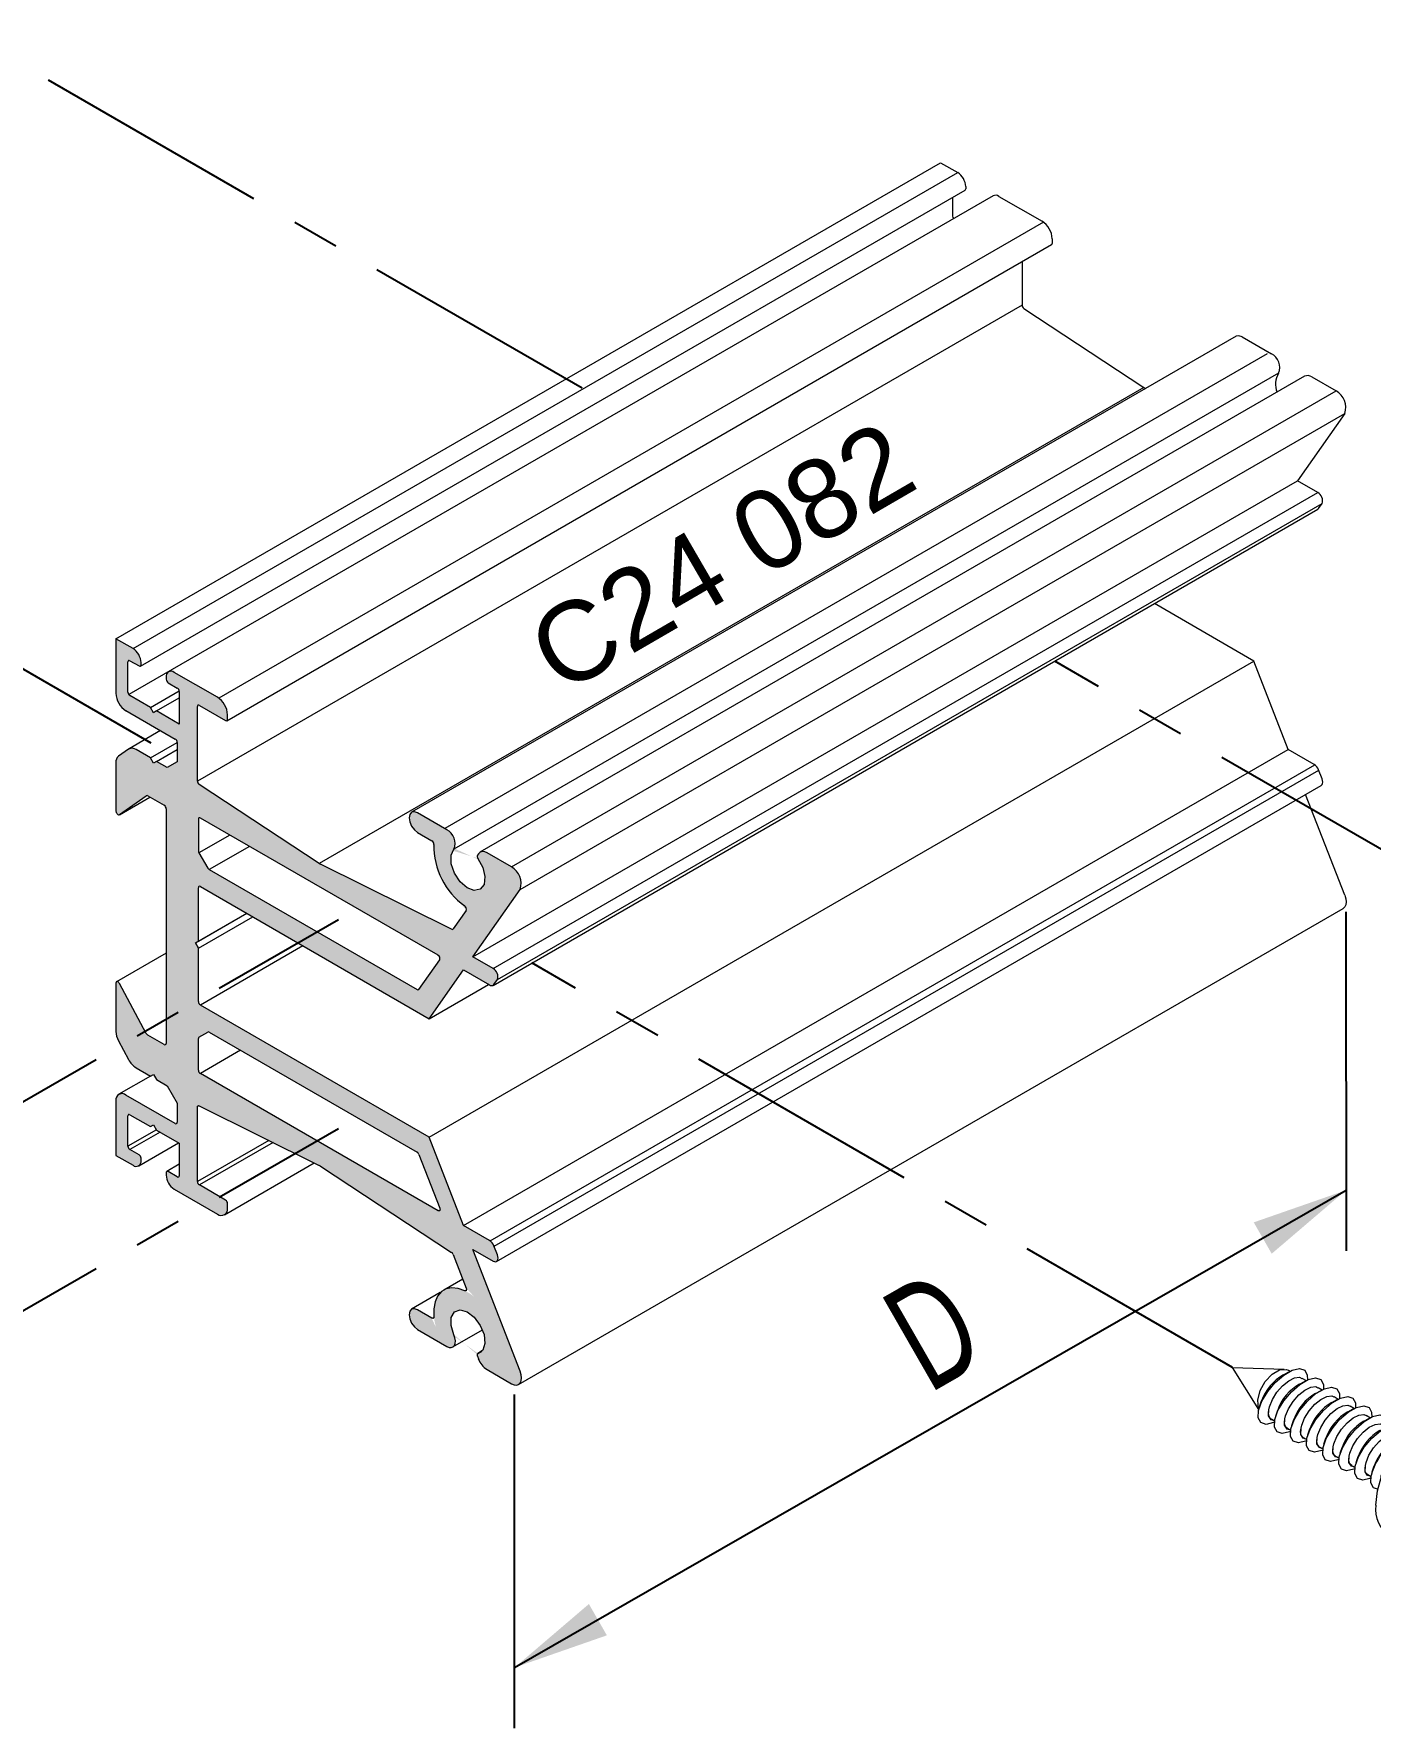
# Model space of a CAD drawing. Header units: millimetres. Extents: x 226 to 1066, y 456 to 1447.
# Drawn here: x 949.7 to 992, y 600.7 to 654.3 of the extents above; entities that cross this region are included whole.
import ezdxf

# ---------------------------------------------------------------- set-up
doc = ezdxf.new("R2010")
doc.units = ezdxf.units.MM
doc.linetypes.add('CENTER', pattern=[2, 1.25, -0.25, 0.25, -0.25])
doc.layers.add('nokta', color=140, linetype='Continuous')
doc.layers.add('SLD-0', color=179, linetype='Continuous')
doc.styles.add('SLDTEXTSTYLE0', font='TXT', dxfattribs={"width": 0.663, "bigfont": 'bigfont'})
doc.styles.get("Standard").update_dxf_attribs({"font": 'arial.ttf'})

# ---------------------------------------------------------------- blocks, each defined once
blk = doc.blocks.new('M.T.TİP-6F')
h = blk.add_hatch(color=253)
edge = h.paths.add_edge_path(flags=0)
edge.add_ellipse((1278.794, 618.249), major_axis=(0.045, -0.0779), ratio=0.577382, start_angle=-44.9953, end_angle=45.0047, ccw=False)
edge.add_line((1278.794, 618.176), (1278.507, 618.341))
edge.add_ellipse((1278.507, 618.268), major_axis=(-0.045, 0.0779), ratio=0.577382, start_angle=315.0047, end_angle=405.0047)
edge.add_line((1278.444, 618.304), (1278.444, 618.231))
edge.add_ellipse((1278.698, 618.084), major_axis=(-0.18, 0.312), ratio=0.577382, start_angle=45.0047, end_angle=135.0047)
edge.add_line((1278.698, 617.79), (1280.067, 617))
edge.add_ellipse((1280.067, 617.368), major_axis=(-0.225, 0.39), ratio=0.577382, start_angle=135.0047, end_angle=225.0047)
edge.add_line((1280.385, 617.184), (1280.385, 617.331))
edge.add_ellipse((1280.321, 617.368), major_axis=(-0.045, 0.0779), ratio=0.577382, start_angle=225.0047, end_angle=315.0047)
edge.add_line((1280.321, 617.441), (1279.494, 617.919))
edge.add_ellipse((1279.494, 617.992), major_axis=(0.045, -0.0779), ratio=0.577382, start_angle=225.0047, end_angle=315.0047, ccw=False)
edge.add_line((1279.43, 618.029), (1279.43, 620.385))
edge.add_ellipse((1279.494, 620.348), major_axis=(0.045, -0.0779), ratio=0.577382, start_angle=139.0047, end_angle=225.0047, ccw=False)
edge.add_line((1279.489, 620.424), (1283.286, 618.539))
edge.add_ellipse((1283.308, 618.159), major_axis=(0.225, -0.39), ratio=0.577382, start_angle=131.0047, end_angle=139.0047, ccw=False)
edge.add_line((1283.33, 618.513), (1287.473, 615.787))
edge.add_ellipse((1287.469, 615.716), major_axis=(0.045, -0.0779), ratio=0.577382, start_angle=75.0047, end_angle=131.0047, ccw=False)
edge.add_line((1287.524, 615.721), (1287.938, 614.655))
edge.add_ellipse((1287.882, 614.65), major_axis=(0.045, -0.0779), ratio=0.577382, start_angle=-39.6197, end_angle=75.0047, ccw=False)
edge.add_ellipse((1287.99, 613.271), major_axis=(-0.765, 1.325), ratio=0.577382, start_angle=320.3803, end_angle=411.384)
edge.add_ellipse((1286.851, 613.782), major_axis=(0.045, -0.0779), ratio=0.577382, start_angle=-44.9953, end_angle=51.384, ccw=False)
edge.add_line((1286.851, 613.708), (1286.399, 613.969))
edge.add_ellipse((1286.399, 613.657), major_axis=(-0.191, 0.331), ratio=0.577382, start_angle=315.0047, end_angle=495.0047)
edge.add_line((1286.399, 613.345), (1287.322, 612.812))
edge.add_ellipse((1287.322, 613.124), major_axis=(-0.191, 0.331), ratio=0.577382, start_angle=135.0047, end_angle=259.6592)
edge.add_ellipse((1287.99, 613.271), major_axis=(0.382, -0.663), ratio=0.577382, start_angle=-8.953, end_angle=259.6592, ccw=False)
edge.add_ellipse((1288.345, 612.501), major_axis=(-0.045, 0.0779), ratio=0.577382, start_angle=351.047, end_angle=435.0047)
edge.add_line((1288.29, 612.497), (1288.32, 612.419))
edge.add_ellipse((1288.596, 612.444), major_axis=(-0.225, 0.39), ratio=0.577382, start_angle=75.0047, end_angle=135.0047)
edge.add_line((1288.596, 612.076), (1289.368, 611.631))
edge.add_ellipse((1289.368, 611.998), major_axis=(-0.225, 0.39), ratio=0.577382, start_angle=135.0047, end_angle=255.0047)
edge.add_line((1289.643, 612.023), (1288.146, 615.882))
edge.add_line((1288.146, 615.882), (1288.785, 615.513))
edge.add_ellipse((1288.785, 615.697), major_axis=(-0.112, 0.195), ratio=0.577382, start_angle=135.0047, end_angle=255.0047)
edge.add_line((1288.923, 615.709), (1288.813, 615.993))
edge.add_ellipse((1288.675, 615.981), major_axis=(-0.112, 0.195), ratio=0.577382, start_angle=255.0047, end_angle=315.0047)
edge.add_line((1288.675, 616.164), (1287.852, 616.64))
edge.add_line((1287.852, 616.64), (1286.768, 619.433))
edge.add_line((1286.768, 619.433), (1279.526, 623.614))
edge.add_ellipse((1279.526, 623.688), major_axis=(0.045, -0.0779), ratio=0.577382, start_angle=225.0047, end_angle=315.0047, ccw=False)
edge.add_line((1279.462, 623.724), (1279.462, 625.415))
edge.add_line((1279.462, 625.415), (1279.367, 625.58))
edge.add_line((1279.367, 625.58), (1279.462, 625.635))
edge.add_line((1279.462, 625.635), (1279.462, 627.325))
edge.add_ellipse((1279.526, 627.289), major_axis=(0.045, -0.0779), ratio=0.577382, start_angle=135.0047, end_angle=225.0047, ccw=False)
edge.add_line((1279.526, 627.362), (1286.768, 623.181))
edge.add_line((1286.768, 623.181), (1287.852, 624.723))
edge.add_line((1287.852, 624.723), (1288.675, 624.248))
edge.add_ellipse((1288.675, 624.432), major_axis=(-0.112, 0.195), ratio=0.577382, start_angle=135.0047, end_angle=195.0047)
edge.add_line((1288.813, 624.26), (1288.923, 624.417))
edge.add_ellipse((1288.785, 624.589), major_axis=(-0.112, 0.195), ratio=0.577382, start_angle=195.0047, end_angle=315.0047)
edge.add_line((1288.785, 624.772), (1288.146, 625.141))
edge.add_line((1288.146, 625.141), (1289.643, 627.272))
edge.add_ellipse((1289.368, 627.615), major_axis=(-0.225, 0.39), ratio=0.577382, start_angle=195.0047, end_angle=315.0047)
edge.add_line((1289.368, 627.982), (1288.596, 628.427))
edge.add_ellipse((1288.596, 628.06), major_axis=(-0.225, 0.39), ratio=0.577382, start_angle=315.0047, end_angle=375.0047)
edge.add_line((1288.32, 628.403), (1288.29, 628.36))
edge.add_ellipse((1288.345, 628.291), major_axis=(-0.045, 0.0779), ratio=0.577382, start_angle=15.0047, end_angle=98.9623)
edge.add_ellipse((1287.99, 627.932), major_axis=(0.382, -0.663), ratio=0.577382, start_angle=-169.6499, end_angle=98.9623, ccw=False)
edge.add_ellipse((1287.322, 628.85), major_axis=(-0.191, 0.331), ratio=0.577382, start_angle=190.3501, end_angle=315.0047)
edge.add_line((1287.322, 629.163), (1286.399, 629.696))
edge.add_ellipse((1286.399, 629.384), major_axis=(-0.191, 0.331), ratio=0.577382, start_angle=315.0047, end_angle=495.0047)
edge.add_line((1286.399, 629.071), (1286.851, 628.81))
edge.add_ellipse((1286.851, 628.737), major_axis=(0.045, -0.0779), ratio=0.577382, start_angle=38.6253, end_angle=135.0047, ccw=False)
edge.add_ellipse((1287.99, 627.932), major_axis=(-0.765, 1.325), ratio=0.577382, start_angle=38.6253, end_angle=129.629)
edge.add_ellipse((1287.882, 626.677), major_axis=(0.045, -0.0779), ratio=0.577382, start_angle=15.0047, end_angle=129.629, ccw=False)
edge.add_line((1287.938, 626.609), (1287.524, 626.02))
edge.add_ellipse((1287.469, 626.089), major_axis=(0.045, -0.0779), ratio=0.577382, start_angle=-40.9953, end_angle=15.0047, ccw=False)
edge.add_line((1287.473, 626.013), (1283.33, 628.07))
edge.add_ellipse((1283.308, 628.45), major_axis=(0.225, -0.39), ratio=0.577382, start_angle=311.0047, end_angle=319.0047, ccw=False)
edge.add_line((1283.286, 628.096), (1279.489, 630.594))
edge.add_ellipse((1279.494, 630.665), major_axis=(0.045, -0.0779), ratio=0.577382, start_angle=225.0047, end_angle=311.0047, ccw=False)
edge.add_line((1279.43, 630.702), (1279.43, 633.057))
edge.add_ellipse((1279.494, 633.021), major_axis=(0.045, -0.0779), ratio=0.577382, start_angle=135.0047, end_angle=225.0047, ccw=False)
edge.add_line((1279.494, 633.094), (1280.321, 632.617))
edge.add_ellipse((1280.321, 632.69), major_axis=(-0.045, 0.0779), ratio=0.577382, start_angle=135.0047, end_angle=225.0047)
edge.add_line((1280.385, 632.653), (1280.385, 632.8))
edge.add_ellipse((1280.067, 632.984), major_axis=(-0.225, 0.39), ratio=0.577382, start_angle=225.0047, end_angle=315.0047)
edge.add_line((1280.067, 633.351), (1278.698, 634.141))
edge.add_ellipse((1278.698, 633.847), major_axis=(-0.18, 0.312), ratio=0.577382, start_angle=315.0047, end_angle=405.0047)
edge.add_line((1278.444, 633.994), (1278.444, 633.921))
edge.add_ellipse((1278.507, 633.884), major_axis=(-0.045, 0.0779), ratio=0.577382, start_angle=45.0047, end_angle=135.0047)
edge.add_line((1278.507, 633.811), (1278.794, 633.645))
edge.add_ellipse((1278.794, 633.572), major_axis=(0.045, -0.0779), ratio=0.577382, start_angle=45.0047, end_angle=135.0047, ccw=False)
edge.add_line((1278.857, 633.535), (1278.857, 632.506))
edge.add_line((1278.857, 632.506), (1278.141, 632.919))
edge.add_line((1278.141, 632.919), (1278.046, 632.864))
edge.add_line((1278.046, 632.864), (1277.951, 633.03))
edge.add_line((1277.951, 633.03), (1277.298, 633.406))
edge.add_ellipse((1277.298, 633.48), major_axis=(0.045, -0.0779), ratio=0.577382, start_angle=225.0047, end_angle=315.0047, ccw=False)
edge.add_line((1277.235, 633.516), (1277.235, 634.472))
edge.add_ellipse((1277.298, 634.435), major_axis=(0.045, -0.0779), ratio=0.577382, start_angle=135.0047, end_angle=225.0047, ccw=False)
edge.add_line((1277.298, 634.509), (1277.585, 634.343))
edge.add_ellipse((1277.585, 634.417), major_axis=(-0.045, 0.0779), ratio=0.577382, start_angle=135.0047, end_angle=225.0047)
edge.add_line((1277.648, 634.38), (1277.648, 634.453))
edge.add_ellipse((1277.394, 634.6), major_axis=(-0.18, 0.312), ratio=0.577382, start_angle=225.0047, end_angle=315.0047)
edge.add_line((1277.394, 634.894), (1276.853, 635.207))
edge.add_line((1276.853, 635.207), (1276.853, 633.48))
edge.add_ellipse((1277.171, 633.296), major_axis=(-0.225, 0.39), ratio=0.577382, start_angle=45.0047, end_angle=135.0047)
edge.add_line((1277.171, 632.929), (1278.73, 632.028))
edge.add_ellipse((1278.73, 631.955), major_axis=(0.045, -0.0779), ratio=0.577382, start_angle=45.0047, end_angle=135.0047, ccw=False)
edge.add_line((1278.794, 631.918), (1278.794, 631.312))
edge.add_line((1278.794, 631.312), (1278.476, 631.128))
edge.add_line((1278.476, 631.128), (1278.141, 631.321))
edge.add_line((1278.141, 631.321), (1278.046, 631.266))
edge.add_line((1278.046, 631.266), (1277.951, 631.431))
edge.add_line((1277.951, 631.431), (1277.492, 631.696))
edge.add_ellipse((1277.492, 631.329), major_axis=(-0.225, 0.39), ratio=0.577382, start_angle=315.0047, end_angle=363.0047)
edge.add_line((1277.255, 631.711), (1276.935, 631.485))
edge.add_ellipse((1277.171, 631.102), major_axis=(-0.225, 0.39), ratio=0.577382, start_angle=3.0047, end_angle=45.0047)
edge.add_line((1276.853, 631.286), (1276.853, 629.752))
edge.add_ellipse((1276.916, 629.715), major_axis=(-0.045, 0.0779), ratio=0.577382, start_angle=45.0047, end_angle=183.0047)
edge.add_line((1276.964, 629.638), (1277.813, 630.237))
edge.add_ellipse((1277.86, 630.161), major_axis=(0.045, -0.0779), ratio=0.577382, start_angle=135.0047, end_angle=183.0047, ccw=False)
edge.add_line((1277.86, 630.234), (1278.38, 629.934))
edge.add_ellipse((1278.38, 629.861), major_axis=(0.045, -0.0779), ratio=0.577382, start_angle=45.0047, end_angle=135.0047, ccw=False)
edge.add_line((1278.444, 629.824), (1278.444, 622.401))
edge.add_ellipse((1278.38, 622.438), major_axis=(0.045, -0.0779), ratio=0.577382, start_angle=-44.9953, end_angle=45.0047, ccw=False)
edge.add_line((1278.38, 622.365), (1277.86, 622.665))
edge.add_ellipse((1277.86, 622.738), major_axis=(0.045, -0.0779), ratio=0.577382, start_angle=267.0047, end_angle=315.0047, ccw=False)
edge.add_line((1277.813, 622.716), (1276.964, 624.296))
edge.add_ellipse((1276.916, 624.274), major_axis=(-0.045, 0.0779), ratio=0.577382, start_angle=267.0047, end_angle=405.0047)
edge.add_line((1276.853, 624.311), (1276.853, 622.776))
edge.add_ellipse((1277.171, 622.592), major_axis=(-0.225, 0.39), ratio=0.577382, start_angle=45.0047, end_angle=87.0047)
edge.add_line((1276.935, 622.483), (1277.255, 621.886))
edge.add_ellipse((1277.492, 621.996), major_axis=(-0.225, 0.39), ratio=0.577382, start_angle=87.0047, end_angle=135.0047)
edge.add_line((1277.492, 621.628), (1277.951, 621.363))
edge.add_line((1277.951, 621.363), (1278.046, 621.418))
edge.add_line((1278.046, 621.418), (1278.141, 621.253))
edge.add_line((1278.141, 621.253), (1278.476, 621.06))
edge.add_line((1278.476, 621.06), (1278.794, 620.509))
edge.add_line((1278.794, 620.509), (1278.794, 619.903))
edge.add_ellipse((1278.73, 619.94), major_axis=(0.045, -0.0779), ratio=0.577382, start_angle=-44.9953, end_angle=45.0047, ccw=False)
edge.add_line((1278.73, 619.866), (1277.171, 620.766))
edge.add_ellipse((1277.171, 620.399), major_axis=(-0.225, 0.39), ratio=0.577382, start_angle=315.0047, end_angle=405.0047)
edge.add_line((1276.853, 620.582), (1276.853, 618.855))
edge.add_line((1276.853, 618.855), (1277.394, 618.543))
edge.add_ellipse((1277.394, 618.837), major_axis=(-0.18, 0.312), ratio=0.577382, start_angle=135.0047, end_angle=225.0047)
edge.add_line((1277.648, 618.69), (1277.648, 618.764))
edge.add_ellipse((1277.585, 618.8), major_axis=(-0.045, 0.0779), ratio=0.577382, start_angle=225.0047, end_angle=315.0047)
edge.add_line((1277.585, 618.874), (1277.298, 619.039))
edge.add_ellipse((1277.298, 619.113), major_axis=(0.045, -0.0779), ratio=0.577382, start_angle=225.0047, end_angle=315.0047, ccw=False)
edge.add_line((1277.235, 619.149), (1277.235, 620.105))
edge.add_ellipse((1277.298, 620.068), major_axis=(0.045, -0.0779), ratio=0.577382, start_angle=135.0047, end_angle=225.0047, ccw=False)
edge.add_line((1277.298, 620.142), (1277.951, 619.765))
edge.add_line((1277.951, 619.765), (1278.046, 619.82))
edge.add_line((1278.046, 619.82), (1278.141, 619.655))
edge.add_line((1278.141, 619.655), (1278.857, 619.241))
edge.add_line((1278.857, 619.241), (1278.857, 618.213))
edge = h.paths.add_edge_path(flags=0)
edge.add_ellipse((1279.807, 622.68), major_axis=(0.045, -0.0779), ratio=0.577382, start_angle=135.0047, end_angle=180.0047, ccw=False)
edge.add_line((1279.807, 622.754), (1286.382, 618.958))
edge.add_ellipse((1286.382, 618.884), major_axis=(0.045, -0.0779), ratio=0.577382, start_angle=75.0047, end_angle=135.0047, ccw=False)
edge.add_line((1286.437, 618.889), (1287.099, 617.185))
edge.add_ellipse((1287.044, 617.18), major_axis=(0.045, -0.0779), ratio=0.577382, start_angle=-44.9953, end_angle=75.0047, ccw=False)
edge.add_line((1287.044, 617.106), (1279.526, 621.446))
edge.add_ellipse((1279.526, 621.52), major_axis=(0.045, -0.0779), ratio=0.577382, start_angle=225.0047, end_angle=315.0047, ccw=False)
edge.add_line((1279.462, 621.556), (1279.462, 622.555))
edge.add_ellipse((1279.526, 622.518), major_axis=(0.045, -0.0779), ratio=0.577382, start_angle=180.0047, end_angle=225.0047, ccw=False)
edge.add_line((1279.481, 622.596), (1279.762, 622.758))
edge = h.paths.add_edge_path(flags=0)
edge.add_ellipse((1286.382, 624.175), major_axis=(0.045, -0.0779), ratio=0.577382, start_angle=-44.9953, end_angle=15.0047, ccw=False)
edge.add_line((1286.382, 624.102), (1279.807, 627.898))
edge.add_ellipse((1279.807, 627.971), major_axis=(0.045, -0.0779), ratio=0.577382, start_angle=270.0047, end_angle=315.0047, ccw=False)
edge.add_line((1279.762, 627.945), (1279.481, 628.432))
edge.add_ellipse((1279.526, 628.458), major_axis=(0.045, -0.0779), ratio=0.577382, start_angle=225.0047, end_angle=270.0047, ccw=False)
edge.add_line((1279.462, 628.495), (1279.462, 629.493))
edge.add_ellipse((1279.526, 629.456), major_axis=(0.045, -0.0779), ratio=0.577382, start_angle=135.0047, end_angle=225.0047, ccw=False)
edge.add_line((1279.526, 629.53), (1287.044, 625.19))
edge.add_ellipse((1287.044, 625.116), major_axis=(0.045, -0.0779), ratio=0.577382, start_angle=15.0047, end_angle=135.0047, ccw=False)
edge.add_line((1287.099, 625.048), (1286.437, 624.107))
at = {"color": 7, "linetype": 'Continuous', "lineweight": 15}
for p, q in [((1276.853, 635.207), (1302.945, 650.269)), ((1277.394, 634.894), (1303.486, 649.957)), ((1302.945, 650.269), (1303.486, 649.957)), ((1277.629, 634.34), (1303.722, 649.402)), ((1303.741, 649.516), (1303.741, 649.443)), ((1304.611, 649.222), (1277.265, 633.436)), ((1303.327, 649.173), (1303.327, 648.579)), ((1304.791, 649.204), (1306.159, 648.414)), ((1306.198, 648.387), (1280.105, 633.325)), ((1280.366, 632.612), (1306.458, 647.675)), ((1306.477, 647.863), (1306.477, 647.716)), ((1305.522, 647.134), (1305.522, 645.764)), ((1305.522, 645.764), (1279.43, 630.702)), ((1305.582, 645.657), (1309.378, 643.159)), ((1312.3, 644.778), (1286.207, 629.715)), ((1312.491, 644.759), (1313.414, 644.225)), ((1313.283, 644.225), (1287.256, 629.201)), ((1313.637, 643.607), (1287.545, 628.544)), ((1314.463, 643.512), (1288.371, 628.45)), ((1314.688, 643.49), (1315.46, 643.045)), ((1309.378, 643.159), (1283.286, 628.096)), ((1289.368, 627.982), (1315.46, 643.045)), ((1309.422, 643.133), (1309.438, 643.125)), ((1289.643, 627.272), (1315.735, 642.335)), ((1315.735, 642.335), (1314.238, 640.204)), ((1288.146, 625.141), (1314.238, 640.204)), ((1314.877, 639.835), (1314.238, 640.204)), ((1288.785, 624.772), (1314.877, 639.835)), ((1288.787, 624.237), (1314.88, 639.3)), ((1288.923, 624.417), (1315.015, 639.48)), ((1314.905, 639.323), (1315.015, 639.48)), ((1312.86, 634.496), (1309.709, 636.315)), ((1276.853, 635.207), (1276.853, 633.48)), ((1277.394, 634.894), (1276.853, 635.207)), ((1277.235, 633.516), (1277.235, 634.472)), ((1277.298, 634.509), (1277.585, 634.343)), ((1277.648, 634.38), (1277.648, 634.453)), ((1286.768, 619.433), (1312.86, 634.496)), ((1313.944, 631.702), (1312.86, 634.496)), ((1278.444, 633.994), (1278.444, 633.921)), ((1278.507, 633.811), (1278.794, 633.645)), ((1280.067, 633.351), (1278.698, 634.141)), ((1277.951, 633.03), (1277.298, 633.406)), ((1277.951, 633.03), (1278.856, 633.552)), ((1278.141, 632.919), (1278.857, 633.333)), ((1278.857, 633.535), (1278.857, 632.506)), ((1277.171, 632.929), (1278.73, 632.028)), ((1278.046, 632.864), (1277.951, 633.03)), ((1278.141, 632.919), (1278.046, 632.864)), ((1278.857, 632.506), (1278.141, 632.919)), ((1279.43, 630.702), (1279.43, 633.057)), ((1279.494, 633.094), (1280.321, 632.617)), ((1280.385, 632.653), (1280.385, 632.8)), ((1278.267, 632.296), (1277.267, 631.718)), ((1277.255, 631.711), (1276.935, 631.485)), ((1277.951, 631.431), (1277.492, 631.696)), ((1277.951, 631.431), (1278.794, 631.918)), ((1278.141, 631.321), (1278.794, 631.698)), ((1278.794, 631.918), (1278.794, 631.312)), ((1287.852, 616.64), (1313.944, 631.702)), ((1314.767, 631.227), (1313.944, 631.702)), ((1276.853, 631.286), (1276.853, 629.752)), ((1278.046, 631.266), (1277.951, 631.431)), ((1278.141, 631.321), (1278.046, 631.266)), ((1278.476, 631.128), (1278.141, 631.321)), ((1278.794, 631.312), (1278.476, 631.128)), ((1288.689, 616.155), (1314.782, 631.217)), ((1288.819, 615.978), (1314.911, 631.041)), ((1315.015, 630.772), (1314.905, 631.056)), ((1283.286, 628.096), (1279.489, 630.594)), ((1288.898, 615.502), (1314.99, 630.564)), ((1276.961, 629.637), (1277.928, 630.195)), ((1276.964, 629.638), (1277.813, 630.237)), ((1277.86, 630.234), (1278.38, 629.934)), ((1315.735, 627.086), (1314.496, 630.279)), ((1278.444, 629.824), (1278.444, 622.401)), ((1279.462, 629.493), (1279.462, 628.495)), ((1287.044, 625.19), (1279.526, 629.53)), ((1287.322, 629.163), (1286.399, 629.696)), ((1280.454, 628.994), (1279.481, 628.432)), ((1286.399, 629.071), (1286.851, 628.81)), ((1279.481, 628.432), (1279.762, 627.945)), ((1281.08, 628.633), (1279.807, 627.898)), ((1288.32, 628.403), (1288.29, 628.36)), ((1289.368, 627.982), (1288.596, 628.427)), ((1279.807, 627.898), (1286.382, 624.102)), ((1287.473, 626.013), (1283.33, 628.07)), ((1279.462, 625.635), (1279.462, 627.325)), ((1279.526, 627.362), (1286.768, 623.181)), ((1288.146, 625.141), (1289.643, 627.272)), ((1279.367, 625.58), (1280.99, 626.517)), ((1279.462, 625.635), (1280.99, 626.517)), ((1279.462, 625.415), (1281.181, 626.407)), ((1287.938, 626.609), (1287.524, 626.02)), ((1289.593, 611.609), (1315.685, 626.671)), ((1278.444, 625.259), (1276.871, 624.352)), ((1279.367, 625.58), (1279.462, 625.635)), ((1279.367, 625.58), (1279.462, 625.635)), ((1279.367, 625.58), (1279.462, 625.415)), ((1279.462, 625.415), (1279.367, 625.58)), ((1279.462, 623.724), (1279.462, 625.415)), ((1282.772, 625.488), (1279.526, 623.614)), ((1288.785, 624.772), (1288.146, 625.141)), ((1286.437, 624.107), (1287.099, 625.048)), ((1286.768, 623.181), (1287.852, 624.723)), ((1287.852, 624.723), (1288.675, 624.248)), ((1276.853, 624.311), (1276.853, 622.776)), ((1277.813, 622.716), (1276.964, 624.296)), ((1286.768, 623.181), (1288.646, 624.265)), ((1288.813, 624.26), (1288.923, 624.417)), ((1286.768, 619.433), (1279.526, 623.614)), ((1276.935, 622.483), (1277.255, 621.886)), ((1278.38, 622.365), (1277.86, 622.665)), ((1279.462, 621.556), (1279.462, 622.555)), ((1279.481, 622.596), (1279.762, 622.758)), ((1279.807, 622.754), (1286.382, 618.958)), ((1280.799, 622.181), (1279.526, 621.446)), ((1277.492, 621.628), (1277.951, 621.363)), ((1277.951, 621.363), (1278.046, 621.418)), ((1277.951, 621.363), (1278.046, 621.418)), ((1278.046, 621.418), (1278.141, 621.253)), ((1287.044, 617.106), (1279.526, 621.446)), ((1277.946, 621.366), (1276.946, 620.788)), ((1278.141, 621.253), (1278.476, 621.06)), ((1278.476, 621.06), (1278.794, 620.509)), ((1276.853, 620.582), (1276.853, 618.855)), ((1278.73, 619.866), (1277.171, 620.766)), ((1278.794, 620.509), (1278.794, 619.903)), ((1279.43, 618.029), (1279.43, 620.385)), ((1279.489, 620.424), (1283.286, 618.539)), ((1277.235, 619.149), (1277.235, 620.105)), ((1277.298, 620.142), (1277.951, 619.765)), ((1277.951, 619.765), (1278.046, 619.82)), ((1277.951, 619.765), (1278.046, 619.82)), ((1278.046, 619.82), (1278.141, 619.655)), ((1278.134, 619.668), (1277.235, 619.149)), ((1278.253, 619.59), (1277.298, 619.039)), ((1277.574, 618.525), (1278.836, 619.254)), ((1278.141, 619.655), (1278.857, 619.241)), ((1278.857, 619.241), (1278.857, 618.213)), ((1281.688, 619.332), (1279.43, 618.029)), ((1281.825, 619.264), (1279.494, 617.919)), ((1287.852, 616.64), (1286.768, 619.433)), ((1276.853, 618.855), (1277.394, 618.543)), ((1277.585, 618.874), (1277.298, 619.039)), ((1277.648, 618.69), (1277.648, 618.764)), ((1286.437, 618.889), (1287.099, 617.185)), ((1278.444, 618.304), (1278.444, 618.231)), ((1278.857, 618.574), (1278.462, 618.346)), ((1278.794, 618.176), (1278.507, 618.341)), ((1280.292, 616.978), (1283.13, 618.616)), ((1283.33, 618.513), (1287.473, 615.787)), ((1278.698, 617.79), (1280.067, 617)), ((1280.321, 617.441), (1279.494, 617.919)), ((1280.385, 617.184), (1280.385, 617.331)), ((1288.675, 616.164), (1287.852, 616.64)), ((1287.524, 615.721), (1287.938, 614.655)), ((1288.146, 615.882), (1288.785, 615.513)), ((1289.643, 612.023), (1288.146, 615.882)), ((1288.923, 615.709), (1288.813, 615.993)), ((1287.826, 614.943), (1287.225, 614.596)), ((1287.117, 614.513), (1286.207, 613.988)), ((1286.851, 613.708), (1286.399, 613.969)), ((1286.399, 613.345), (1287.322, 612.812)), ((1287.513, 612.793), (1288.45, 613.333)), ((1288.29, 612.497), (1288.32, 612.419)), ((1288.43, 612.654), (1288.3, 612.579)), ((1288.596, 612.076), (1289.368, 611.631))]:
    blk.add_line(p, q, dxfattribs=at)
at = {"color": 1}
for p, q in [((1315.764, 626.564), (1315.773, 615.835)), ((1289.467, 602.65), (1315.773, 617.753)), ((1289.467, 600.732), (1289.467, 611.294))]:
    blk.add_line(p, q, dxfattribs=at)
at = {"color": 7, "linetype": 'Continuous', "lineweight": 15, "flags": 128}
for points in [[(1312.491, 644.759), (1312.387, 644.795), (1312.3, 644.778)], [(1314.99, 630.564), (1314.99, 630.564), (1315.015, 630.588), (1315.031, 630.623), (1315.037, 630.667), (1315.031, 630.718), (1315.015, 630.772)], [(1276.853, 629.752), (1276.856, 629.728), (1276.864, 629.703), (1276.877, 629.68), (1276.894, 629.659), (1276.912, 629.644), (1276.931, 629.635), (1276.949, 629.633), (1276.964, 629.638)], [(1286.399, 629.696), (1286.295, 629.732), (1286.207, 629.715), (1286.149, 629.647), (1286.128, 629.54), (1286.149, 629.408), (1286.207, 629.273), (1286.295, 629.155), (1286.399, 629.071)], [(1288.308, 628.254), (1288.46, 627.969), (1288.528, 627.677), (1288.5, 627.431), (1288.381, 627.275), (1288.191, 627.236), (1287.966, 627.322), (1287.744, 627.517), (1287.567, 627.787), (1287.465, 628.082), (1287.457, 628.351), (1287.545, 628.544)], [(1315.735, 627.086), (1315.767, 626.979), (1315.778, 626.877), (1315.767, 626.788), (1315.735, 626.718), (1315.685, 626.671), (1315.685, 626.671)], [(1276.964, 624.296), (1276.949, 624.318), (1276.931, 624.337), (1276.912, 624.35), (1276.894, 624.356), (1276.877, 624.354), (1276.864, 624.346), (1276.856, 624.331), (1276.853, 624.311)], [(1279.43, 620.385), (1279.431, 620.398), (1279.435, 620.409), (1279.44, 620.418), (1279.447, 620.425), (1279.456, 620.429), (1279.466, 620.43), (1279.478, 620.428), (1279.489, 620.424)], [(1287.099, 617.185), (1287.105, 617.163), (1287.107, 617.143), (1287.105, 617.125), (1287.099, 617.111), (1287.089, 617.102), (1287.075, 617.098), (1287.06, 617.099), (1287.044, 617.106)], [(1288.785, 615.513), (1288.826, 615.495), (1288.865, 615.492), (1288.898, 615.502), (1288.923, 615.525), (1288.939, 615.56), (1288.944, 615.605), (1288.939, 615.655), (1288.923, 615.709)], [(1287.888, 614.574), (1287.678, 614.648), (1287.48, 614.668), (1287.302, 614.633), (1287.15, 614.544), (1287.032, 614.406), (1286.952, 614.223), (1286.912, 614.002), (1286.915, 613.753)], [(1287.938, 614.655), (1287.944, 614.635), (1287.946, 614.615), (1287.944, 614.598), (1287.939, 614.584), (1287.93, 614.574), (1287.918, 614.569), (1287.904, 614.569), (1287.888, 614.574)], [(1286.399, 613.969), (1286.295, 614.005), (1286.207, 613.988), (1286.149, 613.921), (1286.128, 613.813), (1286.149, 613.682), (1286.207, 613.547), (1286.295, 613.428), (1286.399, 613.345)], [(1287.545, 613.173), (1287.457, 613.468), (1287.465, 613.727), (1287.567, 613.905), (1287.744, 613.97), (1287.966, 613.909), (1288.191, 613.735), (1288.381, 613.477), (1288.5, 613.183), (1288.528, 612.905), (1288.46, 612.692), (1288.308, 612.583)], [(1286.915, 613.753), (1286.915, 613.738), (1286.912, 613.724), (1286.907, 613.713), (1286.899, 613.705), (1286.889, 613.701), (1286.877, 613.699), (1286.865, 613.702), (1286.851, 613.708)], [(1287.322, 612.812), (1287.395, 612.781), (1287.462, 612.776), (1287.519, 612.796), (1287.562, 612.841), (1287.587, 612.906), (1287.592, 612.987), (1287.578, 613.078), (1287.545, 613.173)], [(1288.308, 612.583), (1288.299, 612.579), (1288.292, 612.572), (1288.287, 612.564), (1288.283, 612.553), (1288.282, 612.54), (1288.283, 612.526), (1288.285, 612.512), (1288.29, 612.497)], [(1289.368, 611.631), (1289.45, 611.596), (1289.527, 611.588), (1289.593, 611.609), (1289.643, 611.655), (1289.675, 611.726), (1289.686, 611.815), (1289.675, 611.916), (1289.643, 612.023)]]:
    blk.add_lwpolyline(points, dxfattribs=at)
at = {"color": 7, "linetype": 'Continuous', "lineweight": 15}
for centre, radius, start, end in [((1303.188, 649.491), 0.553, 2.6055, 57.3945), ((1303.698, 649.437), 0.0432, 304.0564, 7.2558), ((1304.685, 649.057), 0.181, 54.3824, 114.3071), ((1303.465, 648.586), 0.138, 182.6641, 219.0867), ((1305.786, 647.832), 0.692, 2.6055, 57.3945), ((1306.434, 647.711), 0.0432, 304.0564, 7.2558), ((1305.662, 645.771), 0.14, 182.7695, 234.9203), ((1313.189, 643.795), 0.486, 337.2594, 62.3179), ((1314.196, 643.266), 0.655, 148.6131, 202.9617), ((1314.556, 643.305), 0.227, 54.5328, 114.1568), ((1309.612, 643.512), 0.424, 236.5368, 243.4686), ((1315.174, 642.525), 0.593, 341.2216, 61.1898), ((1314.735, 639.575), 0.296, 341.2216, 61.1898), ((1314.84, 639.368), 0.0785, 300.1554, 325.5365), ((1277.096, 634.428), 0.553, 2.6055, 57.3945), ((1277.273, 634.478), 0.0393, 50.7967, 189.214), ((1277.609, 634.374), 0.0393, 230.7967, 9.214), ((1278.599, 634.019), 0.157, 50.7967, 189.214), ((1278.582, 633.927), 0.138, 182.6055, 237.3945), ((1277.544, 633.511), 0.692, 182.6055, 237.3945), ((1277.373, 633.523), 0.138, 182.6055, 237.3945), ((1278.719, 633.529), 0.138, 2.6055, 57.3945), ((1279.694, 632.769), 0.692, 2.6055, 57.3945), ((1279.469, 633.064), 0.0393, 50.7967, 189.214), ((1280.346, 632.647), 0.0393, 230.7967, 9.214), ((1277.362, 631.52), 0.219, 53.6231, 119.1496), ((1278.656, 631.912), 0.138, 2.6055, 57.3945), ((1277.087, 631.306), 0.235, 130.3986, 184.881), ((1314.581, 630.936), 0.345, 20.2271, 57.362), ((1279.57, 630.708), 0.14, 182.7695, 234.9203), ((1277.834, 630.199), 0.0438, 53.6231, 119.1496), ((1278.306, 629.817), 0.138, 2.6055, 57.3945), ((1279.501, 629.499), 0.0393, 50.7967, 189.214), ((1287.096, 628.732), 0.486, 337.2594, 62.3179), ((1279.592, 628.499), 0.13, 181.9565, 211.1437), ((1286.779, 628.695), 0.136, 358.5217, 57.7925), ((1289.235, 628.638), 2.321, 178.6639, 234.5331), ((1288.385, 628.321), 0.103, 157.7204, 221.1428), ((1288.471, 628.274), 0.198, 50.7518, 139.4672), ((1279.875, 628.008), 0.13, 208.8556, 238.0453), ((1283.519, 628.45), 0.424, 236.5368, 243.4686), ((1289.082, 627.463), 0.593, 341.2216, 61.1898), ((1279.501, 627.332), 0.0393, 50.7967, 189.214), ((1287.826, 626.647), 0.118, 341.0101, 58.1241), ((1287.495, 626.044), 0.0378, 235.6293, 320.7916), ((1286.986, 625.086), 0.119, 341.2216, 61.1898), ((1288.642, 624.513), 0.296, 341.2216, 61.1898), ((1286.407, 624.133), 0.0396, 230.7518, 319.4672), ((1288.738, 624.325), 0.0989, 230.7518, 319.4672), ((1279.6, 623.731), 0.138, 182.6055, 237.3945), ((1277.491, 622.796), 0.638, 181.7927, 209.3745), ((1277.93, 622.777), 0.132, 207.1059, 237.8882), ((1279.507, 622.559), 0.0453, 125.698, 185.6204), ((1279.78, 622.717), 0.0453, 54.3818, 114.314), ((1278.405, 622.395), 0.0393, 230.7967, 9.214), ((1277.842, 622.187), 0.659, 207.1059, 237.8882), ((1279.6, 621.563), 0.138, 182.6055, 237.3945), ((1277.047, 620.614), 0.197, 50.7967, 189.214), ((1277.273, 620.111), 0.0393, 50.7967, 189.214), ((1278.755, 619.897), 0.0393, 230.7967, 9.214), ((1277.373, 619.156), 0.138, 182.6055, 237.3945), ((1277.51, 618.757), 0.138, 2.6055, 57.3945), ((1286.308, 618.841), 0.138, 20.2271, 57.362), ((1277.493, 618.665), 0.157, 230.7967, 9.214), ((1278.483, 618.311), 0.0393, 50.7967, 189.214), ((1278.996, 618.256), 0.553, 182.6055, 237.3945), ((1278.819, 618.206), 0.0393, 230.7967, 9.214), ((1283.096, 618.16), 0.424, 56.5368, 63.4686), ((1279.568, 618.035), 0.138, 182.6055, 237.3945), ((1280.191, 617.152), 0.197, 230.7967, 9.214), ((1280.247, 617.325), 0.138, 2.6055, 57.3945), ((1288.489, 615.874), 0.345, 20.2271, 57.362), ((1287.392, 615.671), 0.141, 20.5141, 54.6715), ((1288.968, 612.658), 0.691, 200.2271, 237.362)]:
    blk.add_arc(centre, radius, start, end, dxfattribs=at)
at = {"color": 1}
for points in [[(1315.773, 617.753), (1312.853, 616.736), (1313.422, 615.744)], [(1289.467, 602.65), (1292.387, 603.668), (1291.818, 604.659)]]:
    blk.add_solid(points, dxfattribs=at)
at = {"layer": 'SLD-0', "color": 3, "linetype": 'CENTER', "ltscale": 6}
for p, q in [((1291.606, 643.129), (1258.66, 662.148)), ((1277.964, 631.901), (1242.114, 652.596)), ((1328.728, 621.699), (1306.559, 634.496)), ((1259.336, 612.143), (1283.896, 626.322)), ((1312.182, 612.147), (1290.013, 624.945)), ((1259.336, 605.529), (1283.896, 619.708))]:
    blk.add_line(p, q, dxfattribs=at)
at = {"color": 1, "insert": (1300.897, 614.229), "char_height": 3.375, "attachment_point": 1, "rotation": 29.8612, "style": 'SLDTEXTSTYLE0'}
blk.add_mtext('{\\fArial|b0|i0|c0|p34;D}', dxfattribs=at)
blk = doc.blocks.new('V24819-')
at = {"color": 5, "linetype": 'Continuous', "lineweight": 15}
for p, q in [((390.139, 1328.099), (389.307, 1329.435)), ((389.307, 1329.435), (390.941, 1329.381)), ((390.919, 1329.203), (391.093, 1329.297)), ((391.078, 1329.343), (391.127, 1329.315)), ((391.503, 1329.098), (391.636, 1329.021)), ((391.428, 1328.909), (391.602, 1329.003)), ((391.937, 1328.615), (392.111, 1328.709)), ((392.012, 1328.804), (392.145, 1328.727)), ((390.165, 1328.186), (390.227, 1328.374)), ((390.674, 1327.892), (390.736, 1328.08)), ((392.446, 1328.321), (392.62, 1328.416)), ((392.521, 1328.51), (392.654, 1328.433)), ((392.955, 1328.027), (393.129, 1328.122)), ((393.03, 1328.216), (393.163, 1328.139)), ((390.635, 1327.739), (390.536, 1327.796)), ((391.144, 1327.445), (391.045, 1327.502)), ((391.183, 1327.598), (391.245, 1327.786)), ((391.692, 1327.304), (391.754, 1327.492)), ((393.465, 1327.733), (393.638, 1327.828)), ((393.54, 1327.922), (393.672, 1327.845)), ((393.974, 1327.439), (394.147, 1327.534)), ((394.049, 1327.628), (394.181, 1327.552)), ((396.421, 1327.796), (396.899, 1327.521)), ((391.653, 1327.151), (391.554, 1327.208)), ((392.201, 1327.011), (392.263, 1327.198)), ((394.483, 1327.145), (394.657, 1327.24)), ((394.558, 1327.334), (394.69, 1327.258)), ((392.162, 1326.857), (392.063, 1326.914)), ((392.671, 1326.563), (392.572, 1326.62)), ((392.71, 1326.717), (392.772, 1326.904)), ((393.219, 1326.423), (393.281, 1326.611)), ((393.181, 1326.269), (393.081, 1326.326)), ((393.69, 1325.975), (393.59, 1326.033)), ((393.728, 1326.129), (393.791, 1326.317)), ((394.005, 1325.958), (394.02, 1326.041)), ((396.313, 1325.769), (396.683, 1325.555)), ((396.355, 1325.366), (396.683, 1325.177)), ((396.731, 1325.594), (397.086, 1325.499)), ((395.985, 1325.202), (396.356, 1324.988)), ((396.606, 1324.668), (396.346, 1324.927)), ((394.761, 1323.819), (394.284, 1324.094))]:
    blk.add_line(p, q, dxfattribs=at)
at = {"color": 5, "linetype": 'Continuous', "lineweight": 15, "flags": 128}
for points in [[(390.142, 1328.107), (390.129, 1328.143), (390.11, 1328.401), (390.186, 1328.7), (390.344, 1328.99), (390.558, 1329.222), (390.792, 1329.357), (391.006, 1329.372), (391.078, 1329.343)], [(390.134, 1328.076), (390.237, 1328.364), (390.42, 1328.671), (390.66, 1328.959), (390.929, 1329.193), (391.194, 1329.346), (391.424, 1329.399), (391.59, 1329.346), (391.672, 1329.193), (391.675, 1329.04)], [(390.456, 1328.098), (390.477, 1328.192), (390.569, 1328.421), (390.714, 1328.652), (390.893, 1328.857), (391.086, 1329.013), (391.272, 1329.104), (391.43, 1329.122), (391.498, 1329.088)], [(390.643, 1327.782), (390.746, 1328.07), (390.929, 1328.377), (391.169, 1328.665), (391.438, 1328.899), (391.704, 1329.052), (391.933, 1329.105), (392.099, 1329.052), (392.182, 1328.899), (392.184, 1328.746)], [(390.965, 1327.805), (390.986, 1327.898), (391.078, 1328.127), (391.223, 1328.358), (391.402, 1328.563), (391.596, 1328.719), (391.781, 1328.81), (391.939, 1328.828), (392.007, 1328.794)], [(391.152, 1327.488), (391.255, 1327.776), (391.438, 1328.083), (391.678, 1328.371), (391.947, 1328.605), (392.213, 1328.759), (392.442, 1328.812), (392.608, 1328.758), (392.691, 1328.605), (392.694, 1328.452)], [(391.474, 1327.511), (391.495, 1327.604), (391.587, 1327.833), (391.732, 1328.064), (391.912, 1328.27), (392.105, 1328.425), (392.29, 1328.516), (392.448, 1328.534), (392.516, 1328.5)], [(390.63, 1327.7), (390.601, 1327.687), (390.372, 1327.634), (390.206, 1327.688), (390.123, 1327.841), (390.134, 1328.076)], [(390.605, 1327.756), (390.528, 1327.78), (390.447, 1327.899), (390.456, 1328.098)], [(391.662, 1327.194), (391.765, 1327.482), (391.947, 1327.789), (392.188, 1328.077), (392.457, 1328.311), (392.722, 1328.465), (392.951, 1328.518), (393.117, 1328.464), (393.2, 1328.311), (393.203, 1328.158)], [(391.983, 1327.217), (392.004, 1327.311), (392.096, 1327.539), (392.241, 1327.771), (392.421, 1327.976), (392.614, 1328.131), (392.799, 1328.222), (392.957, 1328.24), (393.025, 1328.206)], [(392.171, 1326.9), (392.274, 1327.188), (392.456, 1327.495), (392.697, 1327.783), (392.966, 1328.018), (393.231, 1328.171), (393.46, 1328.224), (393.626, 1328.17), (393.709, 1328.017), (393.712, 1327.864)], [(391.139, 1327.406), (391.11, 1327.394), (390.881, 1327.34), (390.715, 1327.394), (390.632, 1327.547), (390.643, 1327.782)], [(391.114, 1327.462), (391.037, 1327.486), (390.956, 1327.605), (390.965, 1327.805)], [(391.648, 1327.112), (391.619, 1327.1), (391.39, 1327.047), (391.224, 1327.1), (391.142, 1327.253), (391.152, 1327.488)], [(391.623, 1327.168), (391.546, 1327.192), (391.465, 1327.311), (391.474, 1327.511)], [(392.492, 1326.923), (392.513, 1327.017), (392.605, 1327.245), (392.75, 1327.477), (392.93, 1327.682), (393.123, 1327.837), (393.308, 1327.928), (393.466, 1327.946), (393.534, 1327.913)], [(392.68, 1326.606), (392.783, 1326.895), (392.965, 1327.201), (393.206, 1327.489), (393.475, 1327.724), (393.74, 1327.877), (393.97, 1327.93), (394.135, 1327.876), (394.218, 1327.723), (394.221, 1327.571)], [(393.001, 1326.629), (393.022, 1326.723), (393.114, 1326.952), (393.259, 1327.183), (393.439, 1327.388), (393.632, 1327.544), (393.817, 1327.634), (393.975, 1327.652), (394.044, 1327.619)], [(393.189, 1326.313), (393.292, 1326.601), (393.475, 1326.907), (393.715, 1327.195), (393.984, 1327.43), (394.249, 1327.583), (394.479, 1327.636), (394.645, 1327.583), (394.727, 1327.429), (394.73, 1327.277)], [(393.841, 1325.073), (393.889, 1325.534), (394.028, 1326.021), (394.251, 1326.504), (394.543, 1326.951), (394.886, 1327.336), (395.258, 1327.632), (395.636, 1327.823), (395.996, 1327.896), (396.316, 1327.846), (396.421, 1327.796)], [(394.318, 1324.797), (394.366, 1325.259), (394.505, 1325.746), (394.728, 1326.228), (395.02, 1326.676), (395.363, 1327.06), (395.735, 1327.357), (396.113, 1327.548), (396.473, 1327.62), (396.793, 1327.571), (396.901, 1327.52)], [(396.895, 1327.506), (397.081, 1327.388), (397.298, 1327.123), (397.436, 1326.802), (397.497, 1326.426), (397.475, 1325.998), (397.367, 1325.542), (397.18, 1325.092), (397.067, 1324.906)], [(392.157, 1326.818), (392.129, 1326.806), (391.899, 1326.753), (391.733, 1326.806), (391.651, 1326.959), (391.662, 1327.194)], [(392.132, 1326.874), (392.055, 1326.898), (391.974, 1327.017), (391.983, 1327.217)], [(392.641, 1326.581), (392.564, 1326.604), (392.483, 1326.723), (392.492, 1326.923)], [(393.51, 1326.335), (393.531, 1326.429), (393.623, 1326.658), (393.768, 1326.889), (393.948, 1327.094), (394.141, 1327.25), (394.326, 1327.34), (394.485, 1327.358), (394.553, 1327.325)], [(394.827, 1324.715), (394.872, 1325.138), (395.005, 1325.585), (395.216, 1326.024), (395.491, 1326.427), (395.812, 1326.765), (396.156, 1327.016), (396.499, 1327.163), (396.82, 1327.194), (397.095, 1327.109), (397.306, 1326.913), (397.439, 1326.62), (397.484, 1326.249), (397.439, 1325.826), (397.306, 1325.379), (397.095, 1324.939), (396.82, 1324.536), (396.499, 1324.198), (396.156, 1323.947), (395.812, 1323.801), (395.491, 1323.769), (395.216, 1323.854), (395.005, 1324.05), (394.872, 1324.343), (394.827, 1324.715)], [(392.666, 1326.524), (392.638, 1326.512), (392.408, 1326.459), (392.242, 1326.512), (392.16, 1326.666), (392.171, 1326.9)], [(393.175, 1326.23), (393.147, 1326.218), (392.917, 1326.165), (392.751, 1326.218), (392.669, 1326.372), (392.68, 1326.606)], [(393.15, 1326.287), (393.073, 1326.31), (392.992, 1326.429), (393.001, 1326.629)], [(393.684, 1325.936), (393.656, 1325.924), (393.426, 1325.871), (393.26, 1325.924), (393.178, 1326.078), (393.189, 1326.313)], [(393.659, 1325.993), (393.582, 1326.016), (393.501, 1326.135), (393.51, 1326.335)], [(393.898, 1325.579), (393.77, 1325.63), (393.687, 1325.784), (393.698, 1326.019)], [(396.312, 1325.706), (396.425, 1325.676), (396.517, 1325.652)], [(397.067, 1324.906), (396.925, 1324.672), (396.613, 1324.3), (396.254, 1323.996), (395.855, 1323.779), (395.489, 1323.682), (395.142, 1323.685), (394.825, 1323.785), (394.746, 1323.841)], [(396.189, 1325.084), (396.122, 1325.151), (396.039, 1325.235)]]:
    blk.add_lwpolyline(points, dxfattribs=at)
at = {"color": 5, "linetype": 'Continuous', "lineweight": 15}
for centre, radius, start, end in [((391.693, 1327.853), 1.556, 119.8189, 160.4347), ((392.202, 1327.559), 1.556, 119.8189, 160.4347), ((392.711, 1327.265), 1.556, 119.8189, 160.4347), ((393.22, 1326.971), 1.556, 119.8189, 160.4347), ((393.729, 1326.677), 1.556, 119.8189, 160.4347), ((394.238, 1326.384), 1.556, 119.8189, 160.4347), ((394.747, 1326.09), 1.556, 119.8189, 160.4347), ((395.517, 1325.567), 1.874, 109.9172, 166.0412), ((395.256, 1325.796), 1.556, 119.8189, 160.4347), ((395.356, 1325.776), 1.362, 130.9675, 168.7661), ((396.871, 1325.317), 0.879, 107.5659, 132.4287), ((392.15, 1325.126), 4.213, 3.2742, 11.4975), ((392.477, 1325.315), 4.213, 3.2742, 11.4975), ((395.257, 1327.75), 2.617, 303.0158, 314.3143), ((396.227, 1325.688), 0.879, 347.5706, 12.4294), ((394.461, 1329.129), 4.213, 288.5002, 296.7231), ((395.257, 1327.372), 2.617, 303.0158, 314.3143), ((394.863, 1324.945), 1.029, 172.8913, 235.7966), ((395.346, 1324.671), 1.035, 173.0085, 234.6457), ((396.656, 1324.945), 0.879, 167.5706, 192.4294), ((394.461, 1328.751), 4.213, 288.5002, 296.7231), ((393.741, 1325.126), 2.618, 345.6836, 356.9815), ((394.069, 1325.315), 2.618, 345.6836, 356.9815), ((396.013, 1325.316), 0.879, 287.5659, 312.4287)]:
    blk.add_arc(centre, radius, start, end, dxfattribs=at)
at = {"color": 5, "linetype": 'Continuous', "lineweight": 15, "extrusion": (0, 0, -1)}
for centre, start_param in [((391.028, 1328.442), 3.071132), ((391.537, 1328.148), 3.071132), ((392.047, 1327.854), 3.071132), ((392.556, 1327.56), 3.071132), ((393.065, 1327.266), 3.071132), ((393.574, 1326.972), 3.071132), ((394.083, 1326.678), 3.071132), ((394.592, 1326.384), 3.705495)]:
    blk.add_ellipse(centre, major_axis=(0.514, 0.631), ratio=0.439273, start_param=start_param, end_param=3.831945, dxfattribs=at)

msp = doc.modelspace()

# ---------------------------------------------------------------- block references
for name, p in [('M.T.TİP-6F', (-324.519, 0)), ('V24819-', (598.356, -717.289))]:
    msp.add_blockref(name, p)

# ---------------------------------------------------------------- texts
at = {"layer": 'nokta', "insert": (959.92, 632.529), "char_height": 2.5, "width": 25.30173, "attachment_point": 1, "rotation": 30.1434}
msp.add_mtext('{\\pxqc;\\fArial|b0|i0|c162|p34;C24 082}', dxfattribs=at)

doc.saveas('drawing.dxf')
